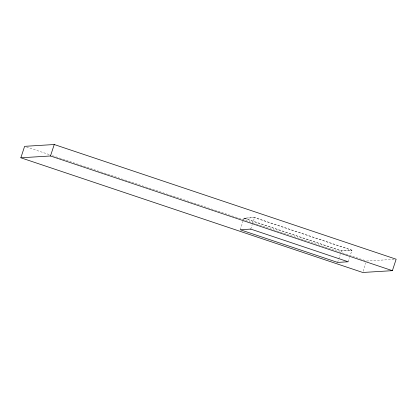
<?xml version="1.0" encoding="UTF-8"?>
<svg xmlns="http://www.w3.org/2000/svg" width="417" height="417" viewBox="0 0 417 417"><rect width="100%" height="100%" fill="white"/><g stroke="black" fill="none" stroke-linecap="round" stroke-linejoin="round"><path stroke-width="0.31" stroke-dasharray="2.08 1.56" d="M240.208 229.736L244.023 218.143L254.568 217.497L351.974 250.169L350.343 255.136M250.758 229.095L252.144 224.872M252.342 224.273L254.568 217.497M337.614 262.413L340.189 254.573M340.981 252.165L341.424 250.815L351.974 250.169M348.159 261.767L349.55 257.544M363.15 271.269L365.928 262.83M366.522 261.021L394.216 259.332M244.023 218.143L341.424 250.815M26.469 146.956L49.92 154.822M52.386 155.65L365.287 260.609M254.521 217.643L243.976 218.284L341.377 250.956L351.927 250.315L254.521 217.643"/><path stroke-width="0.63" d="M20.85 157.788L24.613 146.336L54.246 144.522L396.15 259.212L392.387 270.664L362.754 272.478L20.85 157.788L50.478 155.979L392.387 270.664M50.478 155.979L54.246 144.522M250.758 229.095L240.208 229.736L337.614 262.413L348.159 261.767L250.758 229.095"/></g></svg>
